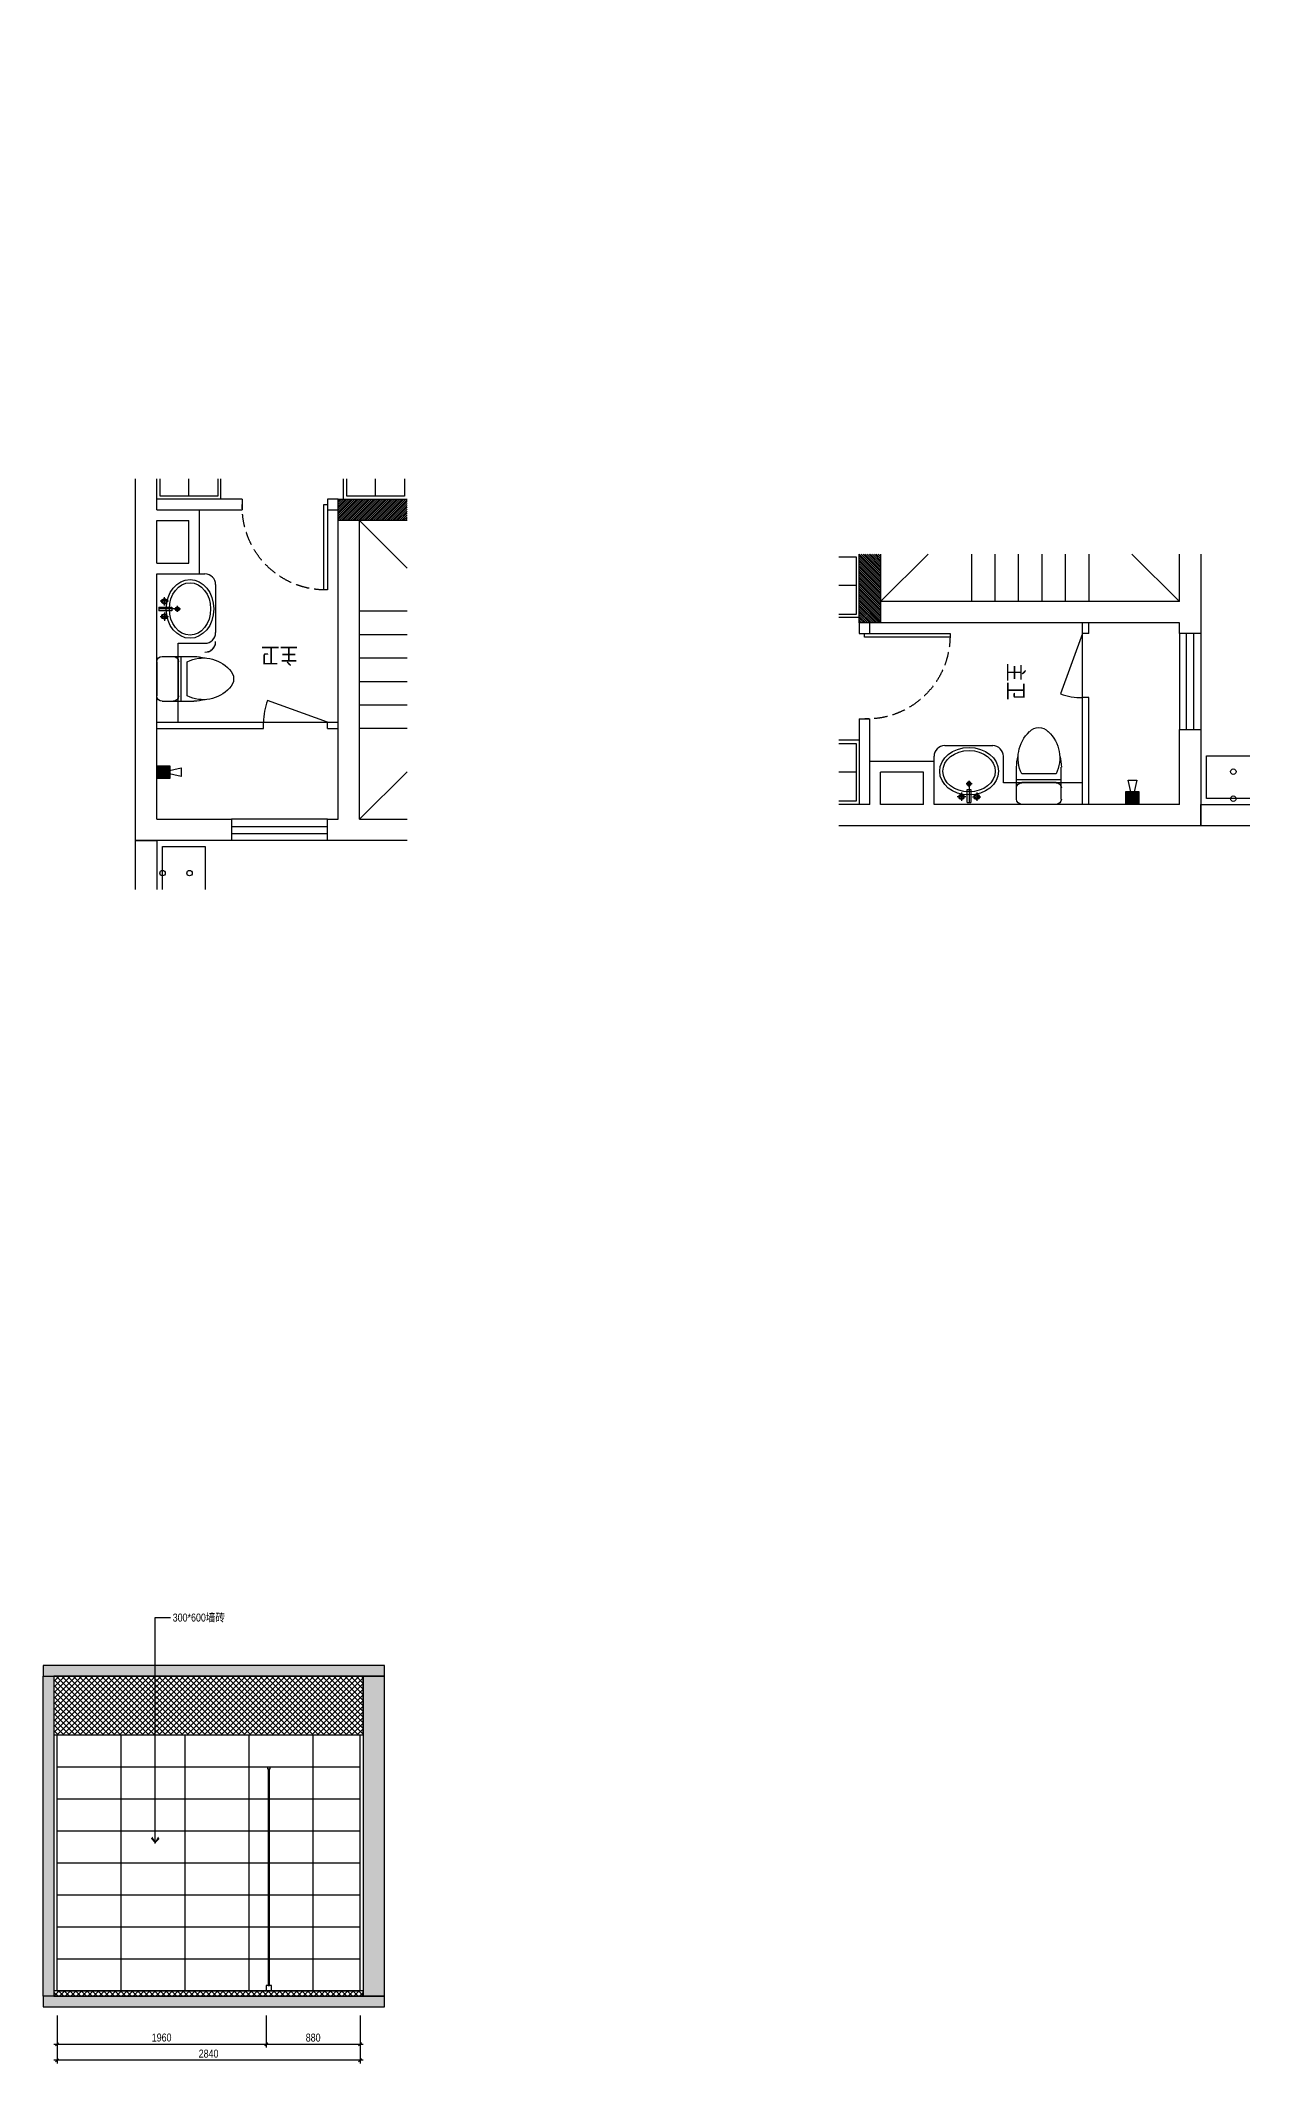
# Model space of a CAD drawing. Extents: x 468514 to 728049, y -74127 to 69080.
# Drawn here: x 561898 to 573471, y -71207 to -52245 of the extents above; entities that cross this region are included whole.
import ezdxf
from ezdxf.xclip import XClip

# ---------------------------------------------------------------- set-up
doc = ezdxf.new("R2010")
doc.units = 0
doc.header["$LTSCALE"] = 500
doc.header["$MEASUREMENT"] = 0
doc.header["$XCLIPFRAME"] = 0
doc.linetypes.add('DASH', pattern=[0.35, 0.25, -0.1])
doc.layers.get('Defpoints').update_dxf_attribs({"color": 229})
for name, color, linetype in [('Door 门', 107, 'Continuous'), ('E 立面填充', 250, 'Continuous'), ('E 立面墙体', 245, 'Continuous'), ('E 立面家具、洁具', 153, 'Continuous'), ('E 立面标注尺寸', 9, 'Continuous'), ('E 立面装饰完成线', 225, 'Continuous'), ('P-Furniture 家具', 153, 'Continuous'), ('P-Make furniture 固定制作', 154, 'Continuous'), ('P-N wall 新建隔墙', 241, 'Continuous'), ('P-O wall 原始墙体', 245, 'Continuous'), ('P-Stair 楼梯（原建筑设备）', 159, 'Continuous'), ('P-Text  平面文字', 9, 'Continuous'), ('P-Ware 洁具', 153, 'Continuous'), ('P-window 窗', 107, 'Continuous')]:
    doc.layers.add(name, color=color, linetype=linetype)
doc.styles.add('PDC DIM', font='PMingLiU-ExtB.ttf', dxfattribs={"width": 0.85})
doc.dimstyles.new('PDC-A2', dxfattribs={"dimscale": 0, "dimtxt": 2.5, "dimasz": 1, "dimexe": 1, "dimexo": 1, "dimgap": 0.7, "dimtad": 1, "dimdec": 0, "dimtxsty": 'PDC DIM', "dimblk": 'ARCHTICK', "dimcen": 1, "dimdle": 1, "dimclrd": 8, "dimclre": 8, "dimclrt": 9, "dimadec": 0, "dimazin": 0, "dimtfac": 1, "dimtdec": 0, "dimtix": 1, "dimtmove": 2, "dimatfit": 3, "dimldrblk": 'PDC A2 T R', "dimfxl": 10, "dimfxlon": 1, "dimarcsym": 0})

# ---------------------------------------------------------------- blocks, each defined once
blk = doc.blocks.new('$WINLIB2D$00000001')
at = {"color": 0}
for points in [[(-0.5, 0.5), (-0.5, -0.5)], [(-0.5, 0.5), (0.5, 0.5)], [(0.5, -0.5), (0.5, 0.5)], [(0.5, 0.167), (-0.5, 0.167)], [(0.5, -0.167), (-0.5, -0.167)], [(-0.5, -0.5), (0.5, -0.5)]]:
    blk.add_lwpolyline(points, dxfattribs=at)
blk = doc.blocks.new('A$C437E590E')
at = {"color": 8, "linetype": 'ByBlock'}
for p, q in [((243, 462), (164, 462)), ((202, 422), (202, 501)), ((275, 313), (275, 510)), ((306, 462), (386, 462)), ((347, 422), (347, 501)), ((247, 340), (303, 340)), ((275, 368), (275, 312))]:
    blk.add_line(p, q, dxfattribs=at)
at = {"linetype": 'ByBlock'}
for p, q in [((257, 393), (257, 514)), ((293, 514), (257, 514)), ((293, 393), (257, 393)), ((293, 514), (293, 393))]:
    blk.add_line(p, q, dxfattribs=at)
for centre, radius in [((204, 462), 25), ((204, 462), 17.9), ((346, 462), 25), ((346, 462), 17.9)]:
    blk.add_circle(centre, radius, dxfattribs=at)
at = {"color": 8, "linetype": 'ByBlock'}
for radius in [19.5, 11.9]:
    blk.add_circle((275, 340), radius, dxfattribs=at)
at = {"linetype": 'ByBlock'}
blk.add_ellipse((275, 222), major_axis=(-275, 0), ratio=0.809091, dxfattribs=at)
at = {"color": 8, "linetype": 'ByBlock'}
blk.add_ellipse((275, 222), major_axis=(-246, 0), ratio=0.786583, dxfattribs=at)
blk = doc.blocks.new('asdfsdafa3')
for p, q in [((201554, -49577), (201554, -49256)), ((201603, -49207), (201707, -49207)), ((201707, -49207), (201901, -49207)), ((201757, -49256), (201757, -49577)), ((201782, -49207), (201782, -49627)), ((201839, -49256), (201839, -49577)), ((201603, -49627), (201707, -49627)), ((201707, -49627), (201901, -49627))]:
    blk.add_line(p, q)
for centre, radius, start, end in [((201603, -49256), 49.5, 90, 180), ((201707, -49256), 49.5, 0, 90), ((201988, -49558), 337, 42.8306, 116.2777), ((201885, -49706), 500, 75.8795, 88.2029), ((202157, -49416), 116, 359.4502, 47.9126), ((202157, -49418), 116, 312.0874, 0.5498), ((201603, -49577), 49.5, 180, 270), ((201707, -49577), 49.5, 270, 0), ((201988, -49275), 337, 243.7223, 317.1694), ((201885, -49127), 500, 271.7971, 284.1205)]:
    blk.add_arc(centre, radius, start, end)
blk = doc.blocks.new('A$C17F62748')
at = {"linetype": 'ByBlock'}
for p, q in [((60, 50), (19, 227)), ((19, 227), (101, 227)), ((101, 227), (60, 50)), ((120, 0), (0, 120)), ((0, 0), (120, 120)), ((18, 102), (102, 102)), ((18, 90), (102, 90)), ((18, 78), (102, 78)), ((18, 66), (102, 66)), ((18, 54), (102, 54)), ((18, 42), (102, 42)), ((18, 30), (102, 30)), ((99, 28), (21, 28)), ((21, 28), (21, 0)), ((51, 59), (51, 28)), ((69, 59), (69, 28)), ((99, 0), (99, 28))]:
    blk.add_line(p, q, dxfattribs=at)
for points in [[(0, 120), (120, 120), (120, 0), (0, 0)], [(12, 108), (108, 108), (108, 12), (12, 12)], [(18, 102), (102, 102), (102, 18), (18, 18)]]:
    blk.add_lwpolyline(points, close=True, dxfattribs=at)
blk = doc.blocks.new('fffg')
blk.add_lwpolyline([(143, 670), (109, 670), (109, -130), (143, -130)], close=True)
at = {"color": 8, "linetype": 'DASH'}
blk.add_arc((123, -110), 780, 88.5421, 181.4579, dxfattribs=at)
blk = doc.blocks.new('A$C63015256')
at = {"layer": 'P-O wall 原始墙体'}
h = blk.add_hatch(dxfattribs=at)
h.set_pattern_fill('ANSI31', color=256, scale=100, style=0)
h.set_pattern_definition([(45, (-208763.564, 105386.938), (-8.83883476, 8.83883476), [])])
h.paths.add_polyline_path([(7352.1, 6096.3), (7352.1, 5896.3), (8252.1, 5896.3), (8252.1, 6096.3), (8052.1, 6096.3)])
at = {"layer": 'P-Furniture 家具', "linetype": 'ByBlock'}
for p, q in [((8352.1, 8046.3), (8252.1, 8046.3)), ((9952.1, 7986.3), (8252.1, 7986.3)), ((8352.1, 8046.3), (8352.1, 7986.3)), ((8352.1, 7986.3), (8916.4, 7782.5)), ((8952.1, 8046.3), (8952.1, 7986.3)), ((9952.1, 8046.3), (8952.1, 8046.3)), ((9752.1, 7986.3), (9752.1, 7246.3)), ((9752.1, 7246.3), (9502.1, 7246.3)), ((9402.1, 6696.3), (9402.1, 7146.3)), ((9502.1, 6596.3), (9502.1, 6596.3)), ((9552.1, 6596.3), (9502.1, 6596.3))]:
    blk.add_line(p, q, dxfattribs=at)
at = {"layer": 'P-Furniture 家具', "color": 8}
blk.add_lwpolyline([(9498.9, 9150.7), (9498.9, 9650.7), (9898.9, 9650.7), (9898.9, 9150.7)], close=True, dxfattribs=at)
for centre in [(9645.7, 9400.7), (9898.9, 9400.7)]:
    blk.add_circle(centre, 25.7, dxfattribs=at)
at = {"layer": 'P-Furniture 家具', "linetype": 'ByBlock'}
for centre, radius, start, end in [((8352.1, 7986.3), 600, 340.14433, 0), ((9502.1, 7146.3), 100, 90, 180), ((9502.1, 6696.3), 100, 180, 270)]:
    blk.add_arc(centre, radius, start, end, dxfattribs=at)
at = {"layer": 'P-Make furniture 固定制作'}
for p, q in [((8202.1, 5896.3), (8202.1, 4896.3)), ((9352.1, 5896.3), (9352.1, 4896.3))]:
    blk.add_line(p, q, dxfattribs=at)
at = {"layer": 'P-Make furniture 固定制作', "color": 8}
for p, q in [((7902.1, 5866.3), (7902.1, 4926.3)), ((9652.1, 5866.3), (9652.1, 4926.3))]:
    blk.add_line(p, q, dxfattribs=at)
for points in [[(7632.1, 5866.3), (8172.1, 5866.3), (8172.1, 4926.3), (7632.1, 4926.3)], [(9382.1, 5866.3), (9922.1, 5866.3), (9922.1, 4926.3), (9382.1, 4926.3)]]:
    blk.add_lwpolyline(points, close=True, dxfattribs=at)
at = {"layer": 'P-N wall 新建隔墙'}
for p, q in [((8352.1, 5996.3), (8252.1, 5996.3)), ((8252.1, 5896.3), (8352.1, 5896.3)), ((8352.1, 5896.3), (8352.1, 5996.3)), ((9152.1, 5896.3), (9152.1, 5996.3)), ((9552.1, 5996.3), (9152.1, 5996.3)), ((9152.1, 5896.3), (9952.1, 5896.3))]:
    blk.add_line(p, q, dxfattribs=at)
at = {"layer": 'P-O wall 原始墙体'}
for p, q in [((6052.1, 9096.3), (8152.1, 9096.3)), ((8152.1, 9096.3), (8352.1, 9096.3)), ((8352.1, 9096.3), (8352.1, 8896.3)), ((9252.1, 8896.3), (9252.1, 9096.3)), ((9252.1, 9096.3), (10152.1, 9096.3)), ((10152.1, 9096.3), (10152.1, 6596.3)), ((8052.1, 8896.3), (6052.1, 8896.3)), ((8052.1, 8896.3), (8052.1, 6596.3)), ((8252.1, 8896.3), (8252.1, 6096.3)), ((8352.1, 8896.3), (8252.1, 8896.3)), ((9952.1, 8896.3), (9252.1, 8896.3)), ((9952.1, 8896.3), (9952.1, 6596.3)), ((8052.1, 6596.3), (8052.1, 6096.3)), ((9952.1, 6596.3), (9552.1, 6596.3)), ((9552.1, 6596.3), (9552.1, 5996.3)), ((9952.1, 6496.3), (9652.1, 6496.3)), ((9652.1, 6496.3), (9652.1, 6096.3)), ((9952.1, 6496.3), (9952.1, 6096.3)), ((10152.1, 6596.3), (10152.1, 5996.3)), ((6202.1, 6096.3), (8052.1, 6096.3)), ((8052.1, 6096.3), (8252.1, 6096.3)), ((8252.1, 6096.3), (8252.1, 5896.3)), ((9952.1, 6096.3), (9652.1, 6096.3)), ((8252.1, 5896.3), (6202.1, 5896.3)), ((9952.1, 5996.3), (9552.1, 5996.3)), ((9952.1, 5996.3), (9952.1, 1596.3)), ((10152.1, 5996.3), (10152.1, 3696.3))]:
    blk.add_line(p, q, dxfattribs=at)
blk.add_lwpolyline([(9952.1, 9796.3), (10152.1, 9796.3), (10152.1, 9096.3), (9952.1, 9096.3)], close=True, dxfattribs=at)
at = {"layer": 'P-Stair 楼梯（原建筑设备）'}
for p, q in [((7252.1, 8096.3), (8052.1, 8896.3)), ((7252.1, 8046.3), (8052.1, 8046.3)), ((7252.1, 7826.3), (8052.1, 7826.3)), ((7252.1, 7606.3), (8052.1, 7606.3)), ((7252.1, 7386.3), (8052.1, 7386.3)), ((7252.1, 7166.3), (8052.1, 7166.3)), ((7252.1, 6946.3), (8052.1, 6946.3)), ((7252.1, 6896.3), (8052.1, 6096.3))]:
    blk.add_line(p, q, dxfattribs=at)
blk.add_lwpolyline([(6542.1, 6521.3, 0, 0, 0), (7627.1, 6521.3, 0, 0, 0), (7627.1, 8471.3, 0, 0, 0), (6402.1, 8471.3, 80, 0, 0), (6102.1, 8471.3, 0, 0, 0)], format="xyseb", dxfattribs=at)
at = {"layer": 'Door 门', "xscale": -1}
blk.add_blockref('fffg', (8495.2, 6076.4), dxfattribs=at)
at = {"layer": 'P-Furniture 家具', "linetype": 'ByBlock', "xscale": -1}
blk.add_blockref('asdfsdafa3', (211505.8, 56996), dxfattribs=at)
at = {"layer": 'P-Ware 洁具', "linetype": 'ByBlock', "rotation": 90.00000000000001}
blk.add_blockref('A$C17F62748', (9952.1, 8395), dxfattribs=at)
at = {"layer": 'P-Ware 洁具', "color": 1, "linetype": 'ByBlock', "rotation": 269.9999999999999}
blk.add_blockref('A$C437E590E', (9419.7, 7199.6), dxfattribs=at)
at = {"layer": 'P-window 窗', "xscale": 900, "yscale": 200, "zscale": -900}
blk.add_blockref('$WINLIB2D$00000001', (8802.1, 8996.3), dxfattribs=at)
at = {"layer": 'P-Text  平面文字', "insert": (8628.1, 7438.1), "char_height": 150, "width": 893.426, "attachment_point": 1, "style": 'PDC DIM'}
blk.add_mtext('主卫', dxfattribs=at)
blk = doc.blocks.new('_ArchTick')
at = {"color": 0, "linetype": 'ByBlock', "const_width": 0.4}
blk.add_lwpolyline([(-0.5, -0.5), (0.5, 0.5)], dxfattribs=at)
blk = doc.blocks.new('*D2009')
at = {"layer": 'Defpoints', "color": 0, "transparency": 16777216}
for p in [(562053, -70726), (564013, -70726), (564013, -71026)]:
    blk.add_point(p, dxfattribs=at)
at = {"layer": 'E 立面标注尺寸', "color": 8, "lineweight": -2, "transparency": 16777216}
for p, q in [((562053, -70757), (562053, -71057)), ((564013, -70757), (564013, -71057)), ((562023, -71026), (564043, -71026))]:
    blk.add_line(p, q, dxfattribs=at)
at = {"layer": 'E 立面标注尺寸', "color": 8, "lineweight": -2, "transparency": 16777216, "xscale": 30.00000447440561, "yscale": 30.00000447440561, "zscale": 30.00000447440561, "rotation": 180}
blk.add_blockref('_ArchTick', (562053, -71026), dxfattribs=at)
at = {"layer": 'E 立面标注尺寸', "color": 8, "lineweight": -2, "transparency": 16777216, "xscale": 30.00000447440561, "yscale": 30.00000447440561, "zscale": 30.00000447440561}
blk.add_blockref('_ArchTick', (564013, -71026), dxfattribs=at)
at = {"layer": 'E 立面标注尺寸', "color": 9, "transparency": 16777216, "insert": (563033, -70963), "char_height": 75, "attachment_point": 5, "style": 'PDC DIM'}
blk.add_mtext('1960', dxfattribs=at)
blk = doc.blocks.new('PDC A2 T R')
at = {"color": 0, "linetype": 'ByBlock'}
blk.add_line((0, 0), (-2, 0), dxfattribs=at)
for points in [[(-2.15, 0.89), (-1.49, 1.35), (-0.6, 0), (0, 0)], [(-2.15, -0.89), (-1.49, -1.35), (-0.6, 0), (0, 0)]]:
    blk.add_solid(points, dxfattribs=at)
blk = doc.blocks.new('*D2010')
at = {"layer": 'Defpoints', "color": 0, "transparency": 16777216}
for p in [(564013, -70726), (564893, -70726), (564893, -71026)]:
    blk.add_point(p, dxfattribs=at)
at = {"layer": 'E 立面标注尺寸', "color": 8, "lineweight": -2, "transparency": 16777216}
for p, q in [((564013, -70757), (564013, -71057)), ((564893, -70757), (564893, -71057)), ((563983, -71026), (564923, -71026))]:
    blk.add_line(p, q, dxfattribs=at)
at = {"layer": 'E 立面标注尺寸', "color": 8, "lineweight": -2, "transparency": 16777216, "xscale": 30.00000447440561, "yscale": 30.00000447440561, "zscale": 30.00000447440561, "rotation": 180}
blk.add_blockref('_ArchTick', (564013, -71026), dxfattribs=at)
at = {"layer": 'E 立面标注尺寸', "color": 8, "lineweight": -2, "transparency": 16777216, "xscale": 30.00000447440561, "yscale": 30.00000447440561, "zscale": 30.00000447440561}
blk.add_blockref('_ArchTick', (564893, -71026), dxfattribs=at)
at = {"layer": 'E 立面标注尺寸', "color": 9, "transparency": 16777216, "insert": (564453, -70964), "char_height": 75, "attachment_point": 5, "style": 'PDC DIM'}
blk.add_mtext('880', dxfattribs=at)
blk = doc.blocks.new('*D2011')
at = {"layer": 'Defpoints', "color": 0, "transparency": 16777216}
for p in [(562053, -70726), (564893, -70726), (562053, -71176)]:
    blk.add_point(p, dxfattribs=at)
at = {"layer": 'E 立面标注尺寸', "color": 8, "lineweight": -2, "transparency": 16777216}
for p, q in [((562053, -70876), (562053, -71207)), ((564893, -70876), (564893, -71207)), ((564923, -71176), (562023, -71176))]:
    blk.add_line(p, q, dxfattribs=at)
at = {"layer": 'E 立面标注尺寸', "color": 8, "lineweight": -2, "transparency": 16777216, "xscale": 30.00000447440561, "yscale": 30.00000447440561, "zscale": 30.00000447440561, "rotation": 180}
blk.add_blockref('_ArchTick', (562053, -71176), dxfattribs=at)
at = {"layer": 'E 立面标注尺寸', "color": 8, "lineweight": -2, "transparency": 16777216, "xscale": 30.00000447440561, "yscale": 30.00000447440561, "zscale": 30.00000447440561}
blk.add_blockref('_ArchTick', (564893, -71176), dxfattribs=at)
at = {"layer": 'E 立面标注尺寸', "color": 9, "transparency": 16777216, "insert": (563473, -71114), "char_height": 75, "attachment_point": 5, "style": 'PDC DIM'}
blk.add_mtext('2840', dxfattribs=at)

msp = doc.modelspace()

# ---------------------------------------------------------------- hatches: boundary and pattern name
at = {"layer": 'E 立面填充'}
h = msp.add_hatch(dxfattribs=at)
h.set_pattern_fill('ANSI37', color=256, scale=300)
h.set_pattern_definition([(45, (-7647.812, 0), (-26.5165043, 26.5165043), []), (135, (-7647.812, 0), (-26.5165043, -26.5165043), [])])
h.paths.add_polyline_path([(562022.7, -68126.5), (564922.7, -68126.5), (564922.7, -67576.5), (562022.7, -67576.5)])
h = msp.add_hatch(dxfattribs=at)
h.set_pattern_fill('_USER', color=256, scale=300, pattern_type=0)
h.set_pattern_definition([(0, (564892.73, -70526.5), (0, 300), [])])
h.paths.add_polyline_path([(564031.7, -68446.5), (564027.7, -68446.5), (564027.7, -68426.5), (564047.7, -68426.5), (564047.7, -68446.5), (564043.7, -70476.5), (564062.7, -70476.5), (564062.7, -70526.5), (564892.7, -70526.5), (564892.7, -68126.5), (562052.7, -68126.5), (562052.7, -70526.5), (564012.7, -70526.5), (564012.7, -70476.5), (564031.7, -70476.5)])
h = msp.add_hatch(dxfattribs=at)
h.set_pattern_fill('_USER', color=256, scale=600, angle=90, pattern_type=0)
h.set_pattern_definition([(90, (562052.73, -70526.5), (-600, 4e-14), [])])
h.paths.add_polyline_path([(564012.7, -70526.5), (564012.7, -70476.5), (564031.7, -69232.3), (564031.7, -68446.5), (564027.7, -68446.5), (564027.7, -68426.5), (564047.7, -68426.5), (564047.7, -68446.5), (564043.7, -70476.5), (564062.7, -70476.5), (564062.7, -70526.5), (564892.7, -70526.5), (564892.7, -68126.5), (562052.7, -68126.5), (562052.7, -70526.5)])
at = {"layer": 'E 立面墙体'}
h = msp.add_hatch(color=250, dxfattribs=at)
h.dxf.hatch_style = 1
h.paths.add_polyline_path([(565122.7, -67476.5), (561922.7, -67476.5), (561922.7, -67576.5), (565122.7, -67576.5)])
h = msp.add_hatch(dxfattribs=at)
h.set_pattern_fill('钢筋混凝土', color=250, scale=10, pattern_type=2)
h.set_pattern_definition([(45, (42591.37, -72201.5), (-35.355339, 35.355339), []), (50, (42591.37, -72201.5), (71.726018, -6.2752135), [7.5, -82.5]), (355, (42591.37, -72201.5), (-13.875133, 75.219213), [6, -66]), (100.4514, (42597.346, -72202.02), (57.850938, 68.943954), [6.374019, -70.114211]), (46.1842, (42591.37, -72181.5), (106.724105, -16.551901), [11.25, -123.75]), (96.6356, (42600.26, -72182.88), (93.46627, 97.411787), [9.561029, -105.1713]), (351.1842, (42591.37, -72181.5), (93.466195, 97.41186), [9, -99]), (21, (42601.37, -72186.5), (59.690705, -40.261889), [7.5, -82.5]), (326, (42601.37, -72186.5), (24.331533, 72.515005), [6, -66]), (71.4514, (42606.34, -72189.855), (84.022263, 32.25305), [6.374019, -70.114211]), (37.5, (42591.368, -72201.5), (1.2159855, 33.2893854), [0.5, -65.2, 0.5, -67, 0.5, -66.25]), (7.5, (42591.37, -72201.5), (26.3069537, 39.4411712), [0.5, -38.2, 0.5, -63.7, 0.5, -25.25]), (327.5, (42569.068, -72201.5), (53.3822436, -2.2554872), [0.5, -25, 0.5, -78, 0.5, -103.5]), (317.5, (42559.07, -72201.5), (58.318617, 10.0104982), [0.5, -32.5, 0.5, -51.8, 0.5, -73.5])])
h.paths.add_polyline_path([(562022.7, -70576.5), (561922.7, -70576.5), (561922.7, -67576.5), (562022.7, -67576.5)])
h = msp.add_hatch(dxfattribs=at)
h.set_pattern_fill('钢筋混凝土', color=250, scale=10, pattern_type=2)
h.set_pattern_definition([(45, (47191.37, -72201.5), (-35.355339, 35.355339), []), (50, (47191.37, -72201.5), (71.726018, -6.2752135), [7.5, -82.5]), (355, (47191.37, -72201.5), (-13.875133, 75.219213), [6, -66]), (100.4514, (47197.346, -72202.02), (57.850938, 68.943954), [6.374019, -70.114211]), (46.1842, (47191.37, -72181.5), (106.724105, -16.551901), [11.25, -123.75]), (96.6356, (47200.26, -72182.88), (93.46627, 97.411787), [9.561029, -105.1713]), (351.1842, (47191.37, -72181.5), (93.466195, 97.41186), [9, -99]), (21, (47201.37, -72186.5), (59.690705, -40.261889), [7.5, -82.5]), (326, (47201.37, -72186.5), (24.331533, 72.515005), [6, -66]), (71.4514, (47206.34, -72189.855), (84.022263, 32.25305), [6.374019, -70.114211]), (37.5, (47191.368, -72201.5), (1.2159855, 33.2893854), [0.5, -65.2, 0.5, -67, 0.5, -66.25]), (7.5, (47191.37, -72201.5), (26.3069537, 39.4411712), [0.5, -38.2, 0.5, -63.7, 0.5, -25.25]), (327.5, (47169.068, -72201.5), (53.3822436, -2.2554872), [0.5, -25, 0.5, -78, 0.5, -103.5]), (317.5, (47159.07, -72201.5), (58.318617, 10.0104982), [0.5, -32.5, 0.5, -51.8, 0.5, -73.5])])
h.paths.add_polyline_path([(564922.7, -70576.5), (565122.7, -70576.5), (565122.7, -67576.5), (564922.7, -67576.5)])
h = msp.add_hatch(dxfattribs=at)
h.set_pattern_fill('ANSI37', color=250, scale=300)
h.set_pattern_definition([(45, (47941.37, -72201.5), (-26.5165043, 26.5165043), []), (135, (47941.37, -72201.5), (-26.5165043, -26.5165043), [])])
h.paths.add_polyline_path([(564922.7, -70526.5), (562022.7, -70526.5), (562022.7, -70576.5), (564922.7, -70576.5)])
h = msp.add_hatch(color=250, dxfattribs=at)
h.dxf.hatch_style = 1
h.paths.add_polyline_path([(561922.7, -70676.5), (565122.7, -70676.5), (565122.7, -70576.5), (561922.7, -70576.5)])

# ---------------------------------------------------------------- linework, layer by layer
for points in [[(565122.7, -67476.5), (561922.7, -67476.5), (561922.7, -67576.5), (565122.7, -67576.5)], [(562022.7, -70576.5), (561922.7, -70576.5), (561922.7, -67576.5), (562022.7, -67576.5)], [(564922.7, -70576.5), (565122.7, -70576.5), (565122.7, -67576.5), (564922.7, -67576.5)], [(561922.7, -70676.5), (565122.7, -70676.5), (565122.7, -70576.5), (561922.7, -70576.5)]]:
    msp.add_lwpolyline(points, close=True, dxfattribs=at)
at = {"layer": 'E 立面家具、洁具'}
for points in [[(564027.7, -68426.5), (564047.7, -68426.5), (564047.7, -68446.5), (564027.7, -68446.5)], [(564031.7, -70476.5), (564043.7, -70476.5), (564043.7, -68446.5), (564031.7, -68446.5)], [(564012.7, -70526.5), (564062.7, -70526.5), (564062.7, -70476.5), (564012.7, -70476.5)]]:
    msp.add_lwpolyline(points, close=True, dxfattribs=at)
msp.add_arc((563438.5, -57878.3), 100, 270, 360, dxfattribs=at)
for p in [(563469.4, -57973.4), (563497.2, -57959.2), (563519.4, -57937), (563533.6, -57909.2)]:
    msp.add_point(p, dxfattribs=at)
at = {"layer": 'E 立面装饰完成线'}
for points in [[(562022.7, -68126.5), (564922.7, -68126.5), (564922.7, -67576.5), (562022.7, -67576.5)], [(564922.7, -70526.5), (562022.7, -70526.5), (562022.7, -70576.5), (564922.7, -70576.5)]]:
    msp.add_lwpolyline(points, close=True, dxfattribs=at)
for points in [[(562052.7, -70526.5), (562052.7, -68126.5)], [(564892.7, -70526.5), (564892.7, -68126.5)]]:
    msp.add_lwpolyline(points, dxfattribs=at)

# ---------------------------------------------------------------- block references
at = {"layer": 'E 立面标注尺寸'}
ref = msp.add_blockref('A$C63015256', (572940.6, -50648.4), dxfattribs=dict(at, rotation=180))
XClip(ref).set_block_clipping_path([(7606.5096612782, 5704.060371482), (10491.0096612782, 9554.060371482)])
ref = msp.add_blockref('A$C63015256', (564319.6, -67455.6), dxfattribs=dict(at, rotation=90))
XClip(ref).set_block_clipping_path([(7606.5096612782, 5704.060371482), (10491.0096612782, 9554.060371482)])
ref = msp.add_blockref('A$C63015256', (563674.2, -49452.2), dxfattribs=dict(at, rotation=270))
XClip(ref).set_block_clipping_path([(7606.5096612782, 5704.060371482), (10491.0096612782, 9554.060371482)])

# ---------------------------------------------------------------- texts
at = {"layer": 'E 立面标注尺寸', "color": 9, "insert": (563136.9, -66989), "char_height": 75, "attachment_point": 1, "style": 'PDC DIM'}
msp.add_mtext('300*600墙砖', dxfattribs=at)

# ---------------------------------------------------------------- dimensions: what is measured, and where the dimension line sits
at = {"layer": 'E 立面标注尺寸'}
for base, p1, p2, picture, middle in [((564012.7, -71026.5), (562052.7, -70726.5), (564012.7, -70726.5), '*D2009', (563032.7, -70962.8)), ((562052.7, -71176.5), (564892.7, -70726.5), (562052.7, -70726.5), '*D2011', (563472.7, -71113.7)), ((564892.7, -71026.5), (564012.7, -70726.5), (564892.7, -70726.5), '*D2010', (564452.7, -70963.7))]:
    dim = msp.add_linear_dim(base=base, p1=p1, p2=p2, dimstyle='PDC-A2', override={"dimscale": 30.000004}, dxfattribs=at)
    dim.commit()
    dim.dimension.update_dxf_attribs({"geometry": picture, "text_midpoint": middle})

# ---------------------------------------------------------------- leaders
at = {"layer": 'E 立面标注尺寸', "annotation_type": 0, "has_hookline": 1, "hookline_direction": 0, "text_width": 487.1}
msp.add_leader([(562973.1, -69144.2), (562973.1, -67026.5), (563115.9, -67026.5)], dimstyle='PDC-A2', override={"dimscale": 30.000004, "dimtad": 0}, dxfattribs=at)

doc.saveas('drawing.dxf')
